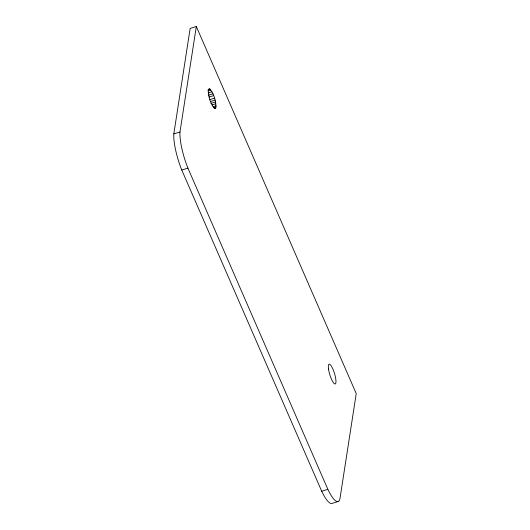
<?xml version="1.0" encoding="UTF-8"?>
<svg xmlns="http://www.w3.org/2000/svg" width="530" height="530" viewBox="0 0 530 530"><rect width="100%" height="100%" fill="white"/><g stroke="black" fill="none" stroke-linecap="round" stroke-linejoin="round"><path stroke-width="0.79" d="M215.982 106.974C215.756 100.654 214.067 93.651 209.714 88.927L208.939 89.086C207.641 95.632 210.35 103.569 214.723 108.597L215.385 108.604L215.982 106.974L213.676 107.683M338.113 501.539L331.959 503.434A31.065 7.281 72.9 0 1 321.703 491.224L181.77 170.031A31.065 7.281 72.9 0 1 173.82 133.898L190.151 28.395L196.312 26.5L356.233 393.585L339.896 499.088A31.065 7.281 72.9 0 1 327.865 489.336L187.931 168.136A31.065 7.281 72.9 0 1 179.975 132.003L196.312 26.5M208.171 89.398L209.714 88.927M208.568 89.656L210.112 89.179M207.7 90.875L210.781 89.928M208.138 92.942L211.987 91.756M208.363 95.234L212.981 93.817M209.072 97.036L213.689 95.612M209.926 99.56L214.551 98.143M210.49 101.502L215.107 100.084M210.9 103.37L215.518 101.952M212 104.92L215.849 103.741M212.954 106.742L216.035 105.795M214.292 108.411L215.836 107.941M173.82 133.898L179.975 132.003M181.77 170.031L187.931 168.136M321.703 491.224L327.865 489.336M328.527 369.099A10.355 2.425 72.9 0 0 335.02 383.998A10.355 2.425 72.9 0 0 332.926 369.132A10.355 2.425 72.9 0 0 328.527 369.099"/></g></svg>
